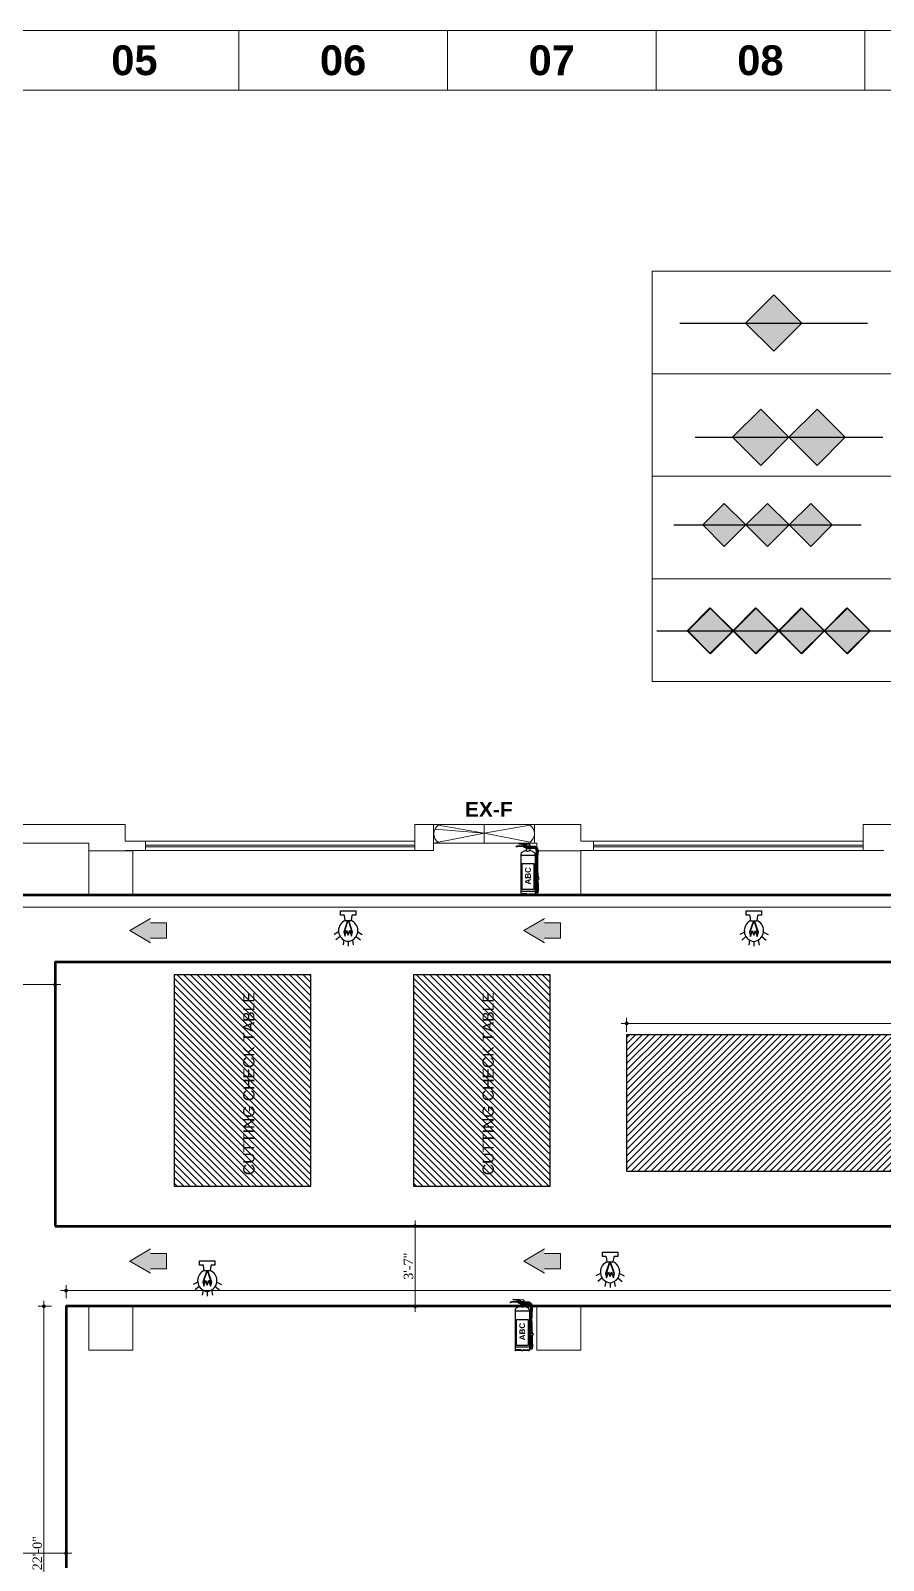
# Model space of a CAD drawing. Header units: inches. Extents: x -250485 to 735580, y -140410 to 288049.
# Drawn here: x 42830 to 43285, y 21563 to 22380 of the extents above; entities that cross this region are included whole.
import ezdxf

# ---------------------------------------------------------------- set-up
doc = ezdxf.new("R2010")
doc.units = ezdxf.units.IN
doc.header["$MEASUREMENT"] = 0
doc.header["$PDMODE"] = 35
doc.layers.get('0').update_dxf_attribs({"lineweight": 0})
doc.layers.get('Defpoints').update_dxf_attribs({"lineweight": 0})
for name, color, linetype in [('A Furniture', 7, 'Continuous'), ('fire rated wall', 7, 'Continuous'), ('FIREACC', 30, 'Continuous'), ('legend', 7, 'Continuous'), ('OUTSIDE', 253, 'Continuous')]:
    doc.layers.add(name, color=color, linetype=linetype)
for name, color, linetype, lineweight in [('COLUMN-2', 102, 'Continuous', 0), ('DIM_WORKING', 7, 'Continuous', 0), ('Emergency Light', 251, 'Continuous', 15), ('EPTPP7', 6, 'Continuous', 0), ('evacuation plan', 162, 'Continuous', 13), ('Inline', 7, 'Continuous', 0), ('Layer1', 134, 'Continuous', 0), ('Outline', 7, 'Continuous', 0), ('Scale', 7, 'Continuous', 0), ('Scale_Text', 7, 'Continuous', 0), ('sheet', 7, 'Continuous', 15), ('TEX', 7, 'Continuous', 0), ('Titelblk', 7, 'Continuous', 25), ('TITLE', 7, 'Continuous', 20), ('wall', 7, 'Continuous', 0), ('WALL (I)', 7, 'Continuous', 0), ('window', 140, 'Continuous', 0)]:
    doc.layers.add(name, color=color, linetype=linetype, lineweight=lineweight)
doc.styles.add('REG', font='times.ttf')
doc.styles.get("Standard").update_dxf_attribs({"font": 'arialbd.ttf', "height": 24})
doc.styles.add('Verdana', font='verdana.ttf')
doc.dimstyles.new('Dim-Pres', dxfattribs={"dimtxt": 5.5, "dimasz": 2, "dimexe": 1.5, "dimexo": 1.5, "dimgap": 1, "dimtad": 3, "dimdec": 0, "dimzin": 3, "dimdsep": 46, "dimlunit": 4, "dimtxsty": 'REG', "dimblk": 'point', "dimcen": 2, "dimclrd": 256, "dimclre": 256, "dimclrt": 7, "dimadec": 0, "dimazin": 0, "dimtfac": 0.75, "dimtdec": 0, "dimtmove": 1, "dimatfit": 3, "dimldrblk": 'point', "dimfxl": 0, "dimtolj": 1, "dimtzin": 0, "dimlwd": -1, "dimlwe": -1, "dimarcsym": 1})

# ---------------------------------------------------------------- blocks, each defined once
blk = doc.blocks.new('dot')
at = {"color": 4}
for p, q in [((-1.5, 0), (1.5, 0)), ((0, 1.5), (0, -1.5))]:
    blk.add_line(p, q, dxfattribs=at)
at = {"color": 6, "const_width": 0.5}
blk.add_lwpolyline([(-0.25, 0, 1), (0.25, 0, 1)], format="xyb", close=True, dxfattribs=at)
blk = doc.blocks.new('point')
blk.add_blockref('dot', (0, 0))
blk = doc.blocks.new('*D104')
at = {"layer": 'Defpoints', "color": 0, "ltscale": 30, "transparency": 16777216}
for p in [(43762.52, 21849.64), (43148.27, 21843.56), (43762.52, 21843.56)]:
    blk.add_point(p, dxfattribs=at)
at = {"layer": 'Layer1', "ltscale": 30, "transparency": 16777216}
for p, q in [((43148.27, 21845.06), (43148.27, 21851.14)), ((43150.27, 21849.64), (43760.52, 21849.64)), ((43762.52, 21845.06), (43762.52, 21851.14))]:
    blk.add_line(p, q, dxfattribs=at)
at = {"layer": 'Layer1', "ltscale": 30, "transparency": 16777216, "xscale": 2, "yscale": 2, "zscale": 2, "rotation": 180}
blk.add_blockref('point', (43148.27, 21849.64), dxfattribs=at)
at = {"layer": 'Layer1', "ltscale": 30, "transparency": 16777216, "xscale": 2, "yscale": 2, "zscale": 2}
blk.add_blockref('point', (43762.52, 21849.64), dxfattribs=at)
at = {"layer": 'Layer1', "color": 7, "ltscale": 30, "transparency": 16777216, "insert": (43455.39, 21853.18), "char_height": 5, "attachment_point": 5, "style": 'REG'}
blk.add_mtext('\\A1;51\'-2"', dxfattribs=at)
blk = doc.blocks.new('hfev')
at = {"layer": 'evacuation plan'}
h = blk.add_hatch(color=60, dxfattribs=at)
h.dxf.hatch_style = 1
h.paths.add_polyline_path([(40299.1, 13041.1), (40287.2, 13021.2), (40310.9, 13021.2)])
h.paths.add_polyline_path([(40306.5, 13021.2), (40291.6, 13021.2), (40291.6, 13005.5), (40306.5, 13005.5)])
at = {"layer": 'evacuation plan', "color": 9, "true_color": 0xafd9aa}
for p, q in [((40287.2, 13021.2), (40299.1, 13041.1)), ((40299.1, 13041.1), (40310.9, 13021.2)), ((40291.6, 13021.2), (40291.6, 13005.5)), ((40306.5, 13021.2), (40306.5, 13005.5)), ((40291.6, 13005.5), (40306.5, 13005.5))]:
    blk.add_line(p, q, dxfattribs=at)
blk = doc.blocks.new('A$C16DB04AD')
at = {"layer": 'Emergency Light', "color": 154, "lineweight": 30}
for p, q in [((-6.5, -14.4), (-9.6, -16)), ((-5.4, -17.4), (-8.3, -19.8)), ((-2.9, -19.8), (-3.5, -23.2)), ((0, -20.7), (0, -24)), ((2.9, -19.8), (3.5, -23.2)), ((5.4, -17.4), (8.3, -19.8)), ((6.5, -14.4), (9.6, -16))]:
    blk.add_line(p, q, dxfattribs=at)
blk.add_lwpolyline([(-2, -6.6), (-2.5, -3.3, 0.371278), (-2.9, -2.9), (-5.2, -2.9), (-5.2, 0), (5.2, 0), (5.2, -2.9), (2.9, -2.9, 0.371278), (2.5, -3.3), (2, -6.6)], format="xyb", dxfattribs=at)
at = {"layer": 'Emergency Light', "color": 1, "lineweight": 30}
blk.add_lwpolyline([(-0.4, -6.6), (-3, -14.5), (-2.3, -17.3), (-1.1, -13.9), (0, -16.5), (1.1, -13.9), (2.3, -17.3), (3, -14.5), (0.4, -6.6)], dxfattribs=at)
blk.add_lwpolyline([(0.4, -7.3, 0.690361), (-0.4, -7.3), (-2.7, -14.5), (-2.2, -16.4), (-1.1, -13.2), (0, -15.9), (1.1, -13.2), (2.2, -16.4), (2.7, -14.5), (0.4, -7.3)], format="xyb", dxfattribs=at)
at = {"layer": 'Emergency Light', "color": 154, "lineweight": 30}
blk.add_lwpolyline([(-2, -6.6), (2, -6.6)], dxfattribs=at)
for centre, radius, start, end in [((0.8, -13.4), 7.38, 112.0671, 245.9767), ((-0.8, -13.4), 7.38, 294.0233, 67.9329), ((0, -16), 4.74, 241.9689, 298.0311)]:
    blk.add_arc(centre, radius, start, end, dxfattribs=at)
blk = doc.blocks.new('*U196')
at = {"layer": 'OUTSIDE', "linetype": 'Continuous'}
for points in [[(-100, 482), (-104, 460), (-79, 478)], [(-79, 478), (-104, 460), (-84, 462)], [(-85, 498), (-100, 482), (-47, 486)], [(-47, 486), (-100, 482), (-64, 484)], [(-64, 484), (-100, 482), (-79, 478)], [(-64, 504), (-85, 498), (-52, 503)], [(-52, 503), (-85, 498), (-47, 502)], [(-43, 502), (-85, 498), (-43, 486)], [(-85, 498), (-43, 502), (-47, 502)], [(-85, 498), (-47, 486), (-43, 486)], [(-52, 503), (-58, 504), (-64, 504)], [(-47, 486), (-64, 484), (-52, 485)], [(-52, 485), (-64, 484), (-58, 484)], [(-84, 462), (-104, 460), (-77, 321)], [(-104, 460), (-97, 320), (-77, 321)], [(-97, 320), (-102, 180), (-82, 180)], [(-77, 321), (-97, 320), (-82, 180)], [(-82, 160), (-103, 111), (-83, 111)], [(-102, 160), (-103, 111), (-82, 160)], [(-103, 111), (-104, 62), (-84, 62)], [(-83, 111), (-103, 111), (-84, 62)]]:
    blk.add_solid(points, dxfattribs=at)
blk = doc.blocks.new('*U195')
at = {"layer": 'OUTSIDE', "linetype": 'Continuous'}
for points in [[(0, 488), (-1, 487), (1, 486)], [(-1, 487), (0, 486), (1, 486)], [(0, 500), (0, 488), (1, 486)], [(1, 500), (0, 500), (1, 486)], [(1, 500), (1, 486), (2, 488)], [(1, 500), (1, 500), (2, 488)], [(1, 500), (1, 500), (1, 486)], [(2, 488), (1, 486), (2, 487)], [(2, 487), (1, 486), (2, 486)]]:
    blk.add_solid(points, dxfattribs=at)
blk = doc.blocks.new('ABC')
at = {"layer": 'FIREACC', "color": 11}
for p, q in [((-39154, 31707), (-39205, 31704)), ((-39153, 31701), (-39200, 31700)), ((-39152, 31714), (-39193, 31720)), ((-39101, 31717), (-39189, 31724)), ((-39134, 31708), (-39154, 31707)), ((-39127, 31702), (-39153, 31701)), ((-39136, 31712), (-39151, 31714)), ((-39134, 31709), (-39134, 31706)), ((-39127, 31704), (-39131, 31704)), ((-39100, 31685), (-39131, 31685)), ((-39131, 31684), (-39131, 31682)), ((-39100, 31684), (-39131, 31684)), ((-39099, 31682), (-39131, 31682)), ((-39131, 31682), (-39131, 31666)), ((-39129, 31698), (-39129, 31701)), ((-39129, 31701), (-39127, 31701)), ((-39129, 31685), (-39129, 31697)), ((-39106, 31703), (-39127, 31702)), ((-39127, 31701), (-39102, 31701)), ((-39106, 31705), (-39126, 31704)), ((-39106, 31703), (-39106, 31705)), ((-39101, 31717), (-39102, 31701)), ((-39102, 31701), (-39102, 31707)), ((-39102, 31685), (-39102, 31701)), ((-39100, 31684), (-39100, 31682)), ((-39099, 31682), (-39099, 31666)), ((-39175, 31634), (-39175, 31301)), ((-39055, 31634), (-39055, 31301)), ((-39129, 31306), (-39164, 31306)), ((-39102, 31306), (-39067, 31306))]:
    blk.add_line(p, q, dxfattribs=at)
for centre, radius in [((-39115, 31693), 8), ((-39115, 31693), 7.11), ((-39104, 31703), 0.818)]:
    blk.add_circle(centre, radius, dxfattribs=at)
for centre, radius, start, end in [((-39202, 31688), 16.6, 102.0731, 158.0787), ((-39195, 31656), 44.2, 96.1934, 120.0254), ((-39189, 31720), 4, 85.8388, 175.8388), ((-39115, 31581), 86.5, 100.9999, 123.208), ((-39136, 31709), 2.4, 355.8388, 82.0095), ((-39132, 31706), 2.4, 175.8388, 273.0799), ((-39131, 31684), 0.8, 90, 270), ((-39104, 31703), 1.96, 175.8388, 355.8388), ((-39100, 31684), 0.8, 270, 90), ((-39116, 31581), 86.5, 56.792, 79.0001), ((-39149, 31631), 26.3, 119.5311, 173.3898), ((-39082, 31631), 26.3, 6.6102, 60.4689), ((-39171, 31302), 4.51, 202.0814, 252.7663), ((-39173, 31302), 4.45, 276.3773, 340.9868), ((-39160, 31298), 9.06, 135.2683, 162.981), ((-39164, 31302), 3.74, 83.2574, 130.4174), ((-39128, 31299), 6.79, 39.6417, 93.3999), ((-39116, 31306), 7.75, 199.8006, 272.52), ((-39115, 31306), 7.75, 267.48, 340.1994), ((-39103, 31299), 6.79, 86.6001, 140.3583), ((-39067, 31302), 3.74, 49.5826, 96.7426), ((-39071, 31298), 9.06, 17.019, 44.7317), ((-39058, 31302), 4.45, 199.0132, 263.6227), ((-39060, 31302), 4.51, 287.2337, 337.9186)]:
    blk.add_arc(centre, radius, start, end, dxfattribs=at)
at = {"layer": 'OUTSIDE', "color": 11}
for p, q in [((-39127, 31706), (-39125, 31706)), ((-39125, 31706), (-39127, 31706)), ((-39118, 31695), (-39120, 31696)), ((-39116, 31689), (-39118, 31700)), ((-39116, 31698), (-39115, 31698)), ((-39116, 31698), (-39116, 31689)), ((-39116, 31698), (-39115, 31698)), ((-39115, 31689), (-39113, 31700)), ((-39115, 31698), (-39115, 31689)), ((-39115, 31698), (-39115, 31698)), ((-39113, 31695), (-39111, 31696)), ((-39102, 31701), (-39102, 31701)), ((-39096, 31699), (-39102, 31699)), ((-39096, 31695), (-39102, 31695)), ((-39096, 31691), (-39102, 31691)), ((-39096, 31687), (-39102, 31687)), ((-39096, 31699), (-39096, 31687)), ((-39080, 31701), (-39092, 31701)), ((-39080, 31699), (-39092, 31699)), ((-39080, 31698), (-39092, 31698)), ((-39080, 31689), (-39092, 31689)), ((-39080, 31688), (-39092, 31688)), ((-39080, 31685), (-39092, 31685)), ((-39080, 31701), (-39080, 31685)), ((-39080, 31687), (-39078, 31687)), ((-39063, 31685), (-39068, 31685)), ((-39055, 31626), (-39175, 31626)), ((-39055, 31326), (-39175, 31326)), ((-39058, 31298), (-39173, 31298))]:
    blk.add_line(p, q, dxfattribs=at)
at = {"layer": 'OUTSIDE', "color": 1}
for p, q in [((-39080, 31700), (-39078, 31700)), ((-39063, 31701), (-39068, 31701)), ((-39163, 31342), (-39163, 31558)), ((-39163, 31558), (-39067, 31558)), ((-39067, 31558), (-39067, 31342)), ((-39055, 31442), (-39027, 31442)), ((-39055, 31426), (-39027, 31426)), ((-39050, 31442), (-39050, 31426)), ((-39030, 31442), (-39030, 31426)), ((-39027, 31442), (-39027, 31426)), ((-39067, 31342), (-39163, 31342)), ((-39049, 31348), (-39049, 31346)), ((-39049, 31348), (-39030, 31348)), ((-39049, 31346), (-39049, 31346)), ((-39049, 31346), (-39049, 31328)), ((-39049, 31346), (-39049, 31328)), ((-39047, 31326), (-39031, 31326)), ((-39043, 31346), (-39046, 31346)), ((-39046, 31346), (-39046, 31328)), ((-39046, 31325), (-39046, 31326)), ((-39046, 31325), (-39046, 31314)), ((-39033, 31325), (-39046, 31325)), ((-39033, 31324), (-39046, 31324)), ((-39046, 31314), (-39033, 31314)), ((-39043, 31346), (-39043, 31328)), ((-39041, 31326), (-39041, 31346)), ((-39041, 31326), (-39041, 31346)), ((-39041, 31346), (-39038, 31346)), ((-39038, 31326), (-39038, 31346)), ((-39036, 31346), (-39033, 31346)), ((-39036, 31346), (-39036, 31328)), ((-39033, 31346), (-39033, 31328)), ((-39033, 31325), (-39033, 31326)), ((-39033, 31325), (-39033, 31314)), ((-39030, 31348), (-39030, 31346)), ((-39030, 31346), (-39030, 31346)), ((-39030, 31346), (-39030, 31328)), ((-39030, 31346), (-39030, 31328))]:
    blk.add_line(p, q, dxfattribs=at)
at = {"layer": 'OUTSIDE', "color": 11}
for centre, radius, start, end in [((-39140, 31706), 14, 1.7796, 358.9745), ((-39140, 31706), 13.6, 1.8369, 358.9415), ((-39118, 31688), 25.7, 238.3845, 275.6038), ((-39127, 31706), 0.343, 90, 270), ((-39125, 31706), 0.343, 270, 90), ((-39115, 31693), 5.65, 115.6308, 148.0837), ((-39115, 31693), 3.41, 125.5003, 148.0837), ((-39115, 31688), 1.22, 124.1991, 55.3937), ((-39113, 31690), 27.6, 265.6954, 300.3163), ((-39115, 31693), 3.41, 31.9163, 54.4997), ((-39115, 31693), 5.65, 31.9163, 64.3692), ((-39092, 31694), 7.45, 91.1883, 129.7873), ((-39092, 31693), 7.45, 230.2127, 268.8117), ((-39090, 31693), 5.13, 117.4534, 242.5466), ((-39092, 31701), 1.98, 181.0474, 268.0119), ((-39092, 31686), 1.98, 91.9881, 178.9526), ((-39066, 31730), 45.1, 255.4552, 267.5164), ((-39064, 31669), 32.2, 354.9737, 89.8444), ((-39064, 31669), 16.2, 356.2273, 89.6749), ((-37883, 31547), 1170, 174.0773, 185.1556)]:
    blk.add_arc(centre, radius, start, end, dxfattribs=at)
at = {"layer": 'OUTSIDE', "color": 1}
for centre, radius, start, end in [((-39066, 31656), 45.1, 92.4836, 104.5448), ((-37872, 31547), 1165, 174.1113, 185.1494), ((-35847, 31459), 3202, 180.5894, 181.9925), ((-35847, 31459), 3186, 180.5923, 182.0025), ((-39046, 31329), 2.97, 192.2541, 244.019), ((-39046, 31329), 2.97, 192.2541, 244.019), ((-39043, 31329), 2.97, 192.2541, 244.019), ((-39040, 31329), 2.97, 192.2541, 244.019), ((-39038, 31329), 2.97, 295.981, 347.7459), ((-39036, 31329), 2.97, 295.981, 347.7459), ((-39033, 31329), 2.97, 295.981, 347.7459), ((-39033, 31329), 2.97, 295.981, 347.7459)]:
    blk.add_arc(centre, radius, start, end, dxfattribs=at)
at = {"layer": 'OUTSIDE', "color": 11, "linetype": 'Continuous', "xscale": -0.8000000000029104, "yscale": 0.7999999999992724, "zscale": 0.7999999999999443}
blk.add_blockref('*U195', (-39115, 31298), dxfattribs=at)
at = {"layer": 'OUTSIDE', "color": 1, "linetype": 'Continuous', "xscale": -0.8000000000029104, "yscale": 0.7999999999992724, "zscale": 0.7999999999999443}
blk.add_blockref('*U196', (-39115, 31298), dxfattribs=at)
at = {"layer": 'sheet', "color": 5, "insert": (-39091, 31384), "char_height": 48, "width": 165, "attachment_point": 7, "rotation": 90}
blk.add_mtext('{\\C6;ABC}', dxfattribs=at)
blk = doc.blocks.new('PAGE')
at = {"layer": 'Inline', "color": 252, "lineweight": 15}
blk.add_lwpolyline([(178051640.63, 22656441.11), (178051640.63, 22657235.79), (178050505.36, 22657235.79), (178050505.36, 22656441.11)], close=True, dxfattribs=at)
at = {"layer": 'Outline', "color": 252, "lineweight": 15}
blk.add_line((178051662.57, 22657252.66), (178050483.42, 22657252.66), dxfattribs=at)
at = {"layer": 'Scale', "color": 252, "lineweight": 9}
for p, q in [((178050778.01, 22657235.79), (178050778.01, 22657252.66)), ((178050837.01, 22657235.79), (178050837.01, 22657252.66)), ((178050896, 22657235.79), (178050896, 22657252.66)), ((178050955, 22657235.79), (178050955, 22657252.66))]:
    blk.add_line(p, q, dxfattribs=at)
at = {"layer": 'Scale_Text', "color": 252, "lineweight": 13, "char_height": 8.435, "width": 2.5102, "attachment_point": 5}
for s, insert in [('05', (178050748.51, 22657244.22)), ('06', (178050807.51, 22657244.22)), ('07', (178050866.5, 22657244.22)), ('08', (178050925.5, 22657244.22))]:
    blk.add_mtext(s, dxfattribs=dict(at, insert=insert))
blk = doc.blocks.new('Title')
at = {"layer": 'Titelblk', "color": 3, "linetype": 'Continuous', "lineweight": 0, "xscale": 3.014611567961765, "yscale": 3.014611567959946, "zscale": 3.014611567966516}
blk.add_blockref('PAGE', (-536855255.8, -68388224), dxfattribs=at)
blk = doc.blocks.new('gfdf')
at = {"layer": 'fire rated wall'}
h = blk.add_hatch(color=1, dxfattribs=at)
h.dxf.hatch_style = 1
h.paths.add_polyline_path([(9432340.03, -5613482.78), (9432327.28, -5613470.03), (9432314.53, -5613482.78)])
h.paths.add_polyline_path([(9432314.53, -5613482.78), (9432327.28, -5613495.53), (9432340.03, -5613482.78)])
at = {"layer": 'fire rated wall', "color": 1, "elevation": 0}
blk.add_lwpolyline([(9432327.28, -5613495.53), (9432340.03, -5613482.78), (9432327.28, -5613470.03), (9432314.53, -5613482.78)], close=True, dxfattribs=at)
blk.add_lwpolyline([(9432284.77, -5613482.78), (9432369.79, -5613482.78)], dxfattribs=at)
blk = doc.blocks.new('bfg')
at = {"layer": 'fire rated wall'}
h = blk.add_hatch(color=1, dxfattribs=at)
h.dxf.hatch_style = 1
h.paths.add_polyline_path([(9432308.67, -5613534.51), (9432321.43, -5613547.26), (9432334.18, -5613534.51)])
h.paths.add_polyline_path([(9432334.18, -5613534.51), (9432321.43, -5613521.75), (9432308.67, -5613534.51)])
h.paths.add_polyline_path([(9432334.18, -5613534.51), (9432359.68, -5613534.51), (9432346.93, -5613521.75)])
h.paths.add_polyline_path([(9432334.18, -5613534.51), (9432346.93, -5613547.26), (9432359.68, -5613534.51)])
at = {"layer": 'fire rated wall', "color": 1, "elevation": 0}
for points in [[(9432321.43, -5613547.26), (9432334.18, -5613534.51), (9432321.43, -5613521.75), (9432308.67, -5613534.51)], [(9432346.93, -5613547.26), (9432359.68, -5613534.51), (9432346.93, -5613521.75), (9432334.18, -5613534.51)]]:
    blk.add_lwpolyline(points, close=True, dxfattribs=at)
blk.add_lwpolyline([(9432291.67, -5613534.51), (9432376.69, -5613534.51)], dxfattribs=at)
blk = doc.blocks.new('gdg')
at = {"layer": 'fire rated wall'}
h = blk.add_hatch(color=1, dxfattribs=at)
h.dxf.hatch_style = 1
h.paths.add_polyline_path([(9432288.36, -5613575.81), (9432298.69, -5613586.13), (9432309.02, -5613575.81)])
h.paths.add_polyline_path([(9432309.02, -5613575.81), (9432298.69, -5613565.48), (9432288.36, -5613575.81)])
h.paths.add_polyline_path([(9432309.02, -5613575.81), (9432329.68, -5613575.81), (9432319.35, -5613565.48)])
h.paths.add_polyline_path([(9432309.02, -5613575.81), (9432319.35, -5613586.13), (9432329.68, -5613575.81)])
h = blk.add_hatch(color=1, dxfattribs=at)
h.dxf.hatch_style = 1
h.paths.add_polyline_path([(9432329.68, -5613575.81), (9432340.01, -5613586.13), (9432350.33, -5613575.81)])
h.paths.add_polyline_path([(9432350.33, -5613575.81), (9432340.01, -5613565.48), (9432329.68, -5613575.81)])
h.paths.add_polyline_path([(9432350.33, -5613575.81), (9432370.99, -5613575.81), (9432360.66, -5613565.48)])
h.paths.add_polyline_path([(9432350.33, -5613575.81), (9432360.66, -5613586.13), (9432370.99, -5613575.81)])
at = {"layer": 'fire rated wall', "color": 1, "elevation": 0}
for points in [[(9432298.69, -5613586.13), (9432309.02, -5613575.81), (9432298.69, -5613565.48), (9432288.36, -5613575.81)], [(9432319.35, -5613586.13), (9432329.68, -5613575.81), (9432319.35, -5613565.48), (9432309.02, -5613575.81)], [(9432340.01, -5613586.13), (9432350.33, -5613575.81), (9432340.01, -5613565.48), (9432329.68, -5613575.81)], [(9432360.66, -5613586.13), (9432370.99, -5613575.81), (9432360.66, -5613565.48), (9432350.33, -5613575.81)]]:
    blk.add_lwpolyline(points, close=True, dxfattribs=at)
blk.add_lwpolyline([(9432274.59, -5613575.81), (9432381.96, -5613575.81)], dxfattribs=at)
blk = doc.blocks.new('3HR RATE')
at = {"layer": 'fire rated wall', "xscale": 1.292997314696549, "yscale": 1.292997314696549, "zscale": 1.292997314696549}
for p in [(-12191616.2, 7245476.7), (-12191583.2, 7245476.7)]:
    blk.add_blockref('bfg', p, dxfattribs=at)
blk = doc.blocks.new('*D811')
at = {"layer": 'Defpoints', "color": 0, "ltscale": 30, "transparency": 16777216}
for p in [(42794.85, 21918.39), (43837.35, 21918.39), (43837.35, 21911.8)]:
    blk.add_point(p, dxfattribs=at)
at = {"layer": 'Layer1', "ltscale": 30, "transparency": 16777216}
for p, q in [((42794.85, 21915.8), (42794.85, 21910.3)), ((43837.35, 21915.8), (43837.35, 21910.3)), ((42796.85, 21911.8), (43835.35, 21911.8))]:
    blk.add_line(p, q, dxfattribs=at)
at = {"layer": 'Layer1', "ltscale": 30, "transparency": 16777216, "xscale": 2, "yscale": 2, "zscale": 2, "rotation": 180}
blk.add_blockref('point', (42794.85, 21911.8), dxfattribs=at)
at = {"layer": 'Layer1', "ltscale": 30, "transparency": 16777216, "xscale": 2, "yscale": 2, "zscale": 2}
blk.add_blockref('point', (43837.35, 21911.8), dxfattribs=at)
at = {"layer": 'Layer1', "color": 7, "ltscale": 30, "transparency": 16777216, "insert": (43316.1, 21915.34), "char_height": 5, "attachment_point": 5, "style": 'REG'}
blk.add_mtext('\\A1;86\'-11"', dxfattribs=at)
blk = doc.blocks.new('*D813')
at = {"layer": 'Defpoints', "color": 0, "ltscale": 30, "transparency": 16777216}
for p in [(42794.85, 21873.37), (42842.86, 21873.37), (42794.85, 21870.38)]:
    blk.add_point(p, dxfattribs=at)
at = {"layer": 'Layer1', "ltscale": 30, "transparency": 16777216}
for p, q in [((42794.85, 21871.87), (42794.85, 21868.88)), ((42842.86, 21871.87), (42842.86, 21868.88)), ((42840.86, 21870.38), (42796.85, 21870.38))]:
    blk.add_line(p, q, dxfattribs=at)
at = {"layer": 'Layer1', "ltscale": 30, "transparency": 16777216, "xscale": 2, "yscale": 2, "zscale": 2, "rotation": 180}
blk.add_blockref('point', (42794.85, 21870.38), dxfattribs=at)
at = {"layer": 'Layer1', "ltscale": 30, "transparency": 16777216, "xscale": 2, "yscale": 2, "zscale": 2}
blk.add_blockref('point', (42842.86, 21870.38), dxfattribs=at)
at = {"layer": 'Layer1', "color": 7, "ltscale": 30, "transparency": 16777216, "insert": (42818.86, 21873.93), "char_height": 5, "attachment_point": 5, "style": 'REG'}
blk.add_mtext('\\A1;4\'-0"', dxfattribs=at)
blk = doc.blocks.new('*D814')
at = {"layer": 'Defpoints', "color": 0, "ltscale": 30, "transparency": 16777216}
for p in [(43035.25, 21741.25), (43055.36, 21741.25), (43055.36, 21698.39)]:
    blk.add_point(p, dxfattribs=at)
at = {"layer": 'Layer1', "ltscale": 30, "transparency": 16777216}
for p, q in [((43039.25, 21741.25), (43033.75, 21741.25)), ((43035.25, 21700.39), (43035.25, 21739.25)), ((43039.25, 21698.39), (43033.75, 21698.39))]:
    blk.add_line(p, q, dxfattribs=at)
at = {"layer": 'Layer1', "ltscale": 30, "transparency": 16777216, "xscale": 2, "yscale": 2, "zscale": 2}
for p, rotation in [((43035.25, 21741.25), 90), ((43035.25, 21698.39), 270)]:
    blk.add_blockref('point', p, dxfattribs=dict(at, rotation=rotation))
at = {"layer": 'Layer1', "color": 7, "ltscale": 30, "transparency": 16777216, "insert": (43031.7, 21719.82), "char_height": 5, "attachment_point": 5, "rotation": 90, "style": 'REG'}
blk.add_mtext('\\A1;3\'-7"', dxfattribs=at)
blk = doc.blocks.new('*D815')
at = {"layer": 'Defpoints', "color": 0, "ltscale": 30, "transparency": 16777216}
for p in [(43774.81, 21706.78), (42848.72, 21698.39), (43774.81, 21698.39)]:
    blk.add_point(p, dxfattribs=at)
at = {"layer": 'Layer1', "ltscale": 30, "transparency": 16777216}
for p, q in [((42848.72, 21702.78), (42848.72, 21708.28)), ((43774.81, 21702.78), (43774.81, 21708.28)), ((42850.72, 21706.78), (43772.81, 21706.78))]:
    blk.add_line(p, q, dxfattribs=at)
at = {"layer": 'Layer1', "ltscale": 30, "transparency": 16777216, "xscale": 2, "yscale": 2, "zscale": 2, "rotation": 180}
blk.add_blockref('point', (42848.72, 21706.78), dxfattribs=at)
at = {"layer": 'Layer1', "ltscale": 30, "transparency": 16777216, "xscale": 2, "yscale": 2, "zscale": 2}
blk.add_blockref('point', (43774.81, 21706.78), dxfattribs=at)
at = {"layer": 'Layer1', "color": 7, "ltscale": 30, "transparency": 16777216, "insert": (43311.77, 21710.33), "char_height": 5, "attachment_point": 5, "style": 'REG'}
blk.add_mtext('\\A1;77\'-2"', dxfattribs=at)
blk = doc.blocks.new('*D823')
at = {"layer": 'Defpoints', "color": 0, "ltscale": 30, "transparency": 16777216}
for p in [(42723.81, 21566.39), (42723.81, 21566.39), (42848.72, 21566.39)]:
    blk.add_point(p, dxfattribs=at)
at = {"layer": 'Layer1', "ltscale": 30, "transparency": 16777216}
for p, q in [((42723.81, 21566.39), (42723.81, 21567.89)), ((42846.72, 21566.39), (42725.81, 21566.39)), ((42848.72, 21566.39), (42848.72, 21567.89))]:
    blk.add_line(p, q, dxfattribs=at)
at = {"layer": 'Layer1', "ltscale": 30, "transparency": 16777216, "xscale": 2, "yscale": 2, "zscale": 2, "rotation": 180}
blk.add_blockref('point', (42723.81, 21566.39), dxfattribs=at)
at = {"layer": 'Layer1', "ltscale": 30, "transparency": 16777216, "xscale": 2, "yscale": 2, "zscale": 2}
blk.add_blockref('point', (42848.72, 21566.39), dxfattribs=at)
at = {"layer": 'Layer1', "color": 7, "ltscale": 30, "transparency": 16777216, "insert": (42786.27, 21569.93), "char_height": 5, "attachment_point": 5, "style": 'REG'}
blk.add_mtext('\\A1;10\'-5"', dxfattribs=at)
blk = doc.blocks.new('*D824')
at = {"layer": 'Defpoints', "color": 0, "ltscale": 30, "transparency": 16777216}
for p in [(42836.89, 21698.39), (42848.72, 21698.39), (42848.72, 21434.39)]:
    blk.add_point(p, dxfattribs=at)
at = {"layer": 'Layer1', "ltscale": 30, "transparency": 16777216}
for p, q in [((42840.89, 21698.39), (42835.39, 21698.39)), ((42836.89, 21436.39), (42836.89, 21696.39)), ((42840.89, 21434.39), (42835.39, 21434.39))]:
    blk.add_line(p, q, dxfattribs=at)
at = {"layer": 'Layer1', "ltscale": 30, "transparency": 16777216, "xscale": 2, "yscale": 2, "zscale": 2}
for p, rotation in [((42836.89, 21698.39), 90), ((42836.89, 21434.39), 270)]:
    blk.add_blockref('point', p, dxfattribs=dict(at, rotation=rotation))
at = {"layer": 'Layer1', "color": 7, "ltscale": 30, "transparency": 16777216, "insert": (42833.35, 21566.39), "char_height": 5, "attachment_point": 5, "rotation": 90, "style": 'REG'}
blk.add_mtext('\\A1;22\'-0"', dxfattribs=at)

msp = doc.modelspace()

# ---------------------------------------------------------------- hatches: boundary and pattern name
at = {"layer": 'A Furniture'}
h = msp.add_hatch(dxfattribs=at)
h.set_pattern_fill('ANSI31', scale=20, angle=90, style=0)
h.set_pattern_definition([(135, (78396.418, 3732.6673), (-1.76776695, -1.76776695), [])])
h.paths.add_polyline_path([(42979.46, 21762.59), (42979.46, 21875.59), (42906.46, 21875.59), (42906.46, 21762.59)])
h.paths.add_polyline_path([(42952.65, 21767.03), (42952.65, 21867.83), (42940.28, 21867.83), (42940.28, 21767.03)], flags=24)
h = msp.add_hatch(dxfattribs=at)
h.set_pattern_fill('ANSI31', scale=20, angle=90, style=0)
h.set_pattern_definition([(135, (78524.2883, 3732.6673), (-1.76776695, -1.76776695), [])])
h.paths.add_polyline_path([(43107.33, 21762.59), (43107.33, 21875.59), (43034.33, 21875.59), (43034.33, 21762.59)])
h.paths.add_polyline_path([(43080.52, 21767.03), (43080.52, 21867.83), (43068.15, 21867.83), (43068.15, 21767.03)], flags=24)
h = msp.add_hatch(dxfattribs=at)
h.set_pattern_fill('ANSI31', scale=20, style=0)
h.set_pattern_definition([(45, (25082.7052, -13646.3926), (-1.76776695, 1.76776695), [])])
h.paths.add_polyline_path([(43148.27, 21770.56), (43762.52, 21770.56), (43762.52, 21843.56), (43148.27, 21843.56)])
h.paths.add_polyline_path([(43376.55, 21795.26), (43494.08, 21795.26), (43494.08, 21815.87), (43376.55, 21815.87)], flags=24)

# ---------------------------------------------------------------- linework, layer by layer
at = {"layer": 'A Furniture', "color": 7}
for points in [[(42979.46, 21762.59), (42979.46, 21875.59), (42906.46, 21875.59), (42906.46, 21762.59)], [(43107.33, 21762.59), (43107.33, 21875.59), (43034.33, 21875.59), (43034.33, 21762.59)], [(43148.27, 21770.56), (43762.52, 21770.56), (43762.52, 21843.56), (43148.27, 21843.56)]]:
    msp.add_lwpolyline(points, close=True, dxfattribs=at)
at = {"layer": 'COLUMN-2', "color": 7}
for points in [[(42860.85, 21941.89), (42884.35, 21941.89), (42884.35, 21918.39), (42860.85, 21918.39)], [(43100.35, 21941.89), (43123.85, 21941.89), (43123.85, 21918.39), (43100.35, 21918.39)], [(42860.85, 21674.89), (42884.35, 21674.89), (42884.35, 21698.39), (42860.85, 21698.39)], [(43100.35, 21674.89), (43123.85, 21674.89), (43123.85, 21698.39), (43100.35, 21698.39)]]:
    msp.add_lwpolyline(points, close=True, dxfattribs=at)
at = {"layer": 'DIM_WORKING', "color": 7, "ltscale": 30}
for p, q in [((43123.85, 21947.03), (43123.85, 21956.03)), ((43100.35, 21942.03), (43100.35, 21946.03))]:
    msp.add_line(p, q, dxfattribs=at)
for points in [[(42880.35, 21947.03), (42880.35, 21956.03)], [(42860.85, 21942.03), (42860.85, 21946.03)]]:
    msp.add_lwpolyline(points, dxfattribs=at)
at = {"layer": 'EPTPP7', "color": 7, "ltscale": 30}
for p, q in [((43045.1, 21953.53), (43045.1, 21956.03)), ((43072.1, 21951.38), (43045.83, 21953.47)), ((43047.6, 21955.6), (43072.1, 21951.38)), ((43072.1, 21956.03), (43072.1, 21946.03)), ((43072.1, 21951.38), (43096.6, 21955.6)), ((43099.1, 21956.03), (43099.1, 21946.03)), ((43072.1, 21951.38), (43045.1, 21946.03)), ((43045.1, 21946.03), (43072.1, 21951.38)), ((43096.69, 21946.51), (43072.1, 21951.38))]:
    msp.add_line(p, q, dxfattribs=at)
msp.add_lwpolyline([(43045.1, 21956.03), (43099.1, 21956.03), (43099.1, 21946.03), (43045.1, 21946.03), (43045.1, 21956.03)], dxfattribs=at)
for centre, start, end in [((43050.92, 21951.02), 125.93891, 232.99393), ((43093.29, 21951.02), 307.00607, 54.06109)]:
    msp.add_arc(centre, 5.65, start, end, dxfattribs=at)
at = {"layer": 'legend', "lineweight": 9}
for p, q in [((43161.84, 22251.85), (43161.84, 22032.5)), ((43161.84, 22251.85), (43637.28, 22251.85)), ((43161.84, 22197.01), (43637.28, 22197.01)), ((43161.84, 22142.17), (43637.28, 22142.17)), ((43161.84, 22087.34), (43637.28, 22087.34)), ((43161.84, 22032.5), (43637.28, 22032.5))]:
    msp.add_line(p, q, dxfattribs=at)
at = {"layer": 'wall', "color": 75, "lineweight": 53, "ltscale": 100000}
msp.add_lwpolyline([(42794.85, 21918.39), (43837.35, 21918.39)], dxfattribs=at)
for points in [[(42842.86, 21741.25), (43776.45, 21741.25), (43776.45, 21882.39), (42842.86, 21882.39)], [(42848.72, 21434.39), (43774.81, 21434.39), (43774.81, 21698.39), (42848.72, 21698.39)]]:
    msp.add_lwpolyline(points, close=True, dxfattribs=at)
at = {"layer": 'WALL (I)', "color": 7, "ltscale": 30}
for p, q in [((42880.35, 21956.03), (42794.85, 21956.03)), ((43123.85, 21956.03), (43035.1, 21956.03)), ((43035.1, 21956.03), (43035.1, 21942.03)), ((43363.35, 21956.03), (43274.6, 21956.03)), ((43274.6, 21956.03), (43274.6, 21942.03)), ((42860.85, 21946.03), (42794.85, 21946.03)), ((42891.1, 21947.03), (42880.35, 21947.03)), ((42891.1, 21942.03), (42891.1, 21947.03)), ((43100.35, 21946.03), (43045.1, 21946.03)), ((43045.1, 21946.03), (43045.1, 21942.03)), ((43130.6, 21947.03), (43123.85, 21947.03)), ((43130.6, 21942.03), (43130.6, 21947.03)), ((42880.35, 21942.03), (42891.1, 21942.03)), ((43035.1, 21942.03), (43045.1, 21942.03)), ((43123.85, 21942.03), (43130.6, 21942.03)), ((43274.6, 21942.03), (43285.73, 21942.03))]:
    msp.add_line(p, q, dxfattribs=at)
at = {"layer": 'window', "color": 7, "ltscale": 30}
for p, q in [((42891.1, 21947.03), (43035.1, 21947.03)), ((42891.1, 21945.03), (43035.1, 21945.03)), ((43130.6, 21947.03), (43274.6, 21947.03)), ((43130.6, 21945.03), (43274.6, 21945.03)), ((42891.1, 21944.03), (43035.1, 21944.03)), ((42891.1, 21942.03), (43035.1, 21942.03)), ((43130.6, 21944.03), (43274.6, 21944.03)), ((43130.6, 21942.03), (43274.6, 21942.03))]:
    msp.add_line(p, q, dxfattribs=at)

# ---------------------------------------------------------------- block references
at = {"layer": 'Emergency Light', "lineweight": 30, "xscale": 0.7868064756185049, "yscale": 0.7868064756185049, "zscale": 0.7868064756213451}
for p in [(42999.46, 21909.85), (43216.28, 21909.77), (43139.39, 21727.28), (42924.17, 21722.69)]:
    msp.add_blockref('A$C16DB04AD', p, dxfattribs=at)
at = {"layer": 'evacuation plan', "color": 11, "true_color": 0xf27172, "xscale": -0.5499328878868255, "yscale": 0.5499328878868255, "zscale": 0.5499328876488784, "rotation": 90}
for p in [(50054.59, 44061.04), (50265.09, 44061.04), (50054.59, 43884.38), (50265.09, 43884.38)]:
    msp.add_blockref('hfev', p, dxfattribs=at)
at = {"layer": 'fire rated wall', "xscale": 1.180317858519629, "yscale": 1.180317858519629, "zscale": 1.180317858519629}
for name, p in [('gfdf', (-11089917.47, 6647918.09)), ('bfg', (-11089917.47, 6647918.09)), ('gdg', (-11089917.8, 6647863.37)), ('gdg', (-11089917.47, 6647863.26))]:
    msp.add_blockref(name, p, dxfattribs=at)
at = {"layer": 'Layer1', "xscale": 0.7000000000007276, "yscale": 0.7000000000007276, "zscale": 0.7000000000007276}
msp.add_blockref('3HR RATE', (40155.39, 31081.98), dxfattribs=at)
at = {"layer": 'TITLE', "xscale": 0.6269545389804989, "yscale": 0.6269545389804989, "zscale": 0.6269545337923679}
msp.add_blockref('Title', (106464.49, 75927.39), dxfattribs=at)
at = {"layer": 'wall', "color": 1, "lineweight": 53, "xscale": 0.06433683165232651, "yscale": 0.06433683165232651, "zscale": 0.06433683165094806}
for p in [(45612.12, 19904.73), (45609.02, 19661.07)]:
    msp.add_blockref('ABC', p, dxfattribs=at)

# ---------------------------------------------------------------- texts
at = {"layer": 'A Furniture', "color": 7, "ltscale": 0.25, "char_height": 6, "width": 150.524, "attachment_point": 8, "rotation": 89.99968}
for insert in [(42949.47, 21817.42), (43077.34, 21817.42)]:
    msp.add_mtext('{\\fArial|b0|i0|c0|p34;CUTTING CHECK TABLE}', dxfattribs=dict(at, insert=insert))
at = {"layer": 'TEX', "color": 7, "lineweight": 0, "ltscale": 5, "transparency": 33554687, "insert": (43074.6, 21960.1), "char_height": 8, "width": 99.062, "attachment_point": 8, "style": 'Verdana'}
msp.add_mtext('{\\fArial|b1|i0|c0|p34;\\C5;EX-F}', dxfattribs=at)

# ---------------------------------------------------------------- dimensions: what is measured, and where the dimension line sits
at = {"layer": 'Layer1', "ltscale": 30}
for base, p1, p2, picture, middle in [((43837.3531237, 21911.79606155), (42794.8531237, 21918.39006958), (43837.3531237, 21918.39006958), '*D811', (43316.1031237, 21915.33932038)), ((42794.85, 21870.38), (42842.86, 21873.37), (42794.85, 21873.37), '*D813', (42818.86, 21873.93)), ((43774.81, 21706.78), (42848.72, 21698.39), (43774.81, 21698.39), '*D815', (43311.77, 21710.33)), ((42723.81, 21566.39), (42848.72, 21566.39), (42723.81, 21566.39), '*D823', (42786.27, 21569.93))]:
    dim = msp.add_linear_dim(base=base, p1=p1, p2=p2, dimstyle='Dim-Pres', override={"dimtxt": 5, "dimfxl": 4, "dimfxlon": 1}, dxfattribs=at)
    dim.commit()
    dim.dimension.update_dxf_attribs({"geometry": picture, "text_midpoint": middle})
at = {"layer": 'Layer1', "color": 7, "ltscale": 30}
dim = msp.add_linear_dim(base=(43762.52, 21849.64), p1=(43148.27, 21843.56), p2=(43762.52, 21843.56), dimstyle='Dim-Pres', override={"dimtxt": 5}, dxfattribs=at)
dim.commit()
dim.dimension.update_dxf_attribs({"geometry": '*D104', "text_midpoint": (43455.39, 21853.18)})
at = {"layer": 'Layer1', "ltscale": 30}
for base, p1, p2, picture, middle in [((43035.25, 21741.25), (43055.36, 21698.39), (43055.36, 21741.25), '*D814', (43031.7, 21719.82)), ((42836.89, 21698.39), (42848.72, 21434.39), (42848.72, 21698.39), '*D824', (42833.35, 21566.39))]:
    dim = msp.add_linear_dim(base=base, p1=p1, p2=p2, angle=90, dimstyle='Dim-Pres', override={"dimtxt": 5, "dimfxl": 4, "dimfxlon": 1}, dxfattribs=at)
    dim.commit()
    dim.dimension.update_dxf_attribs({"geometry": picture, "text_midpoint": middle})

doc.saveas('drawing.dxf')
